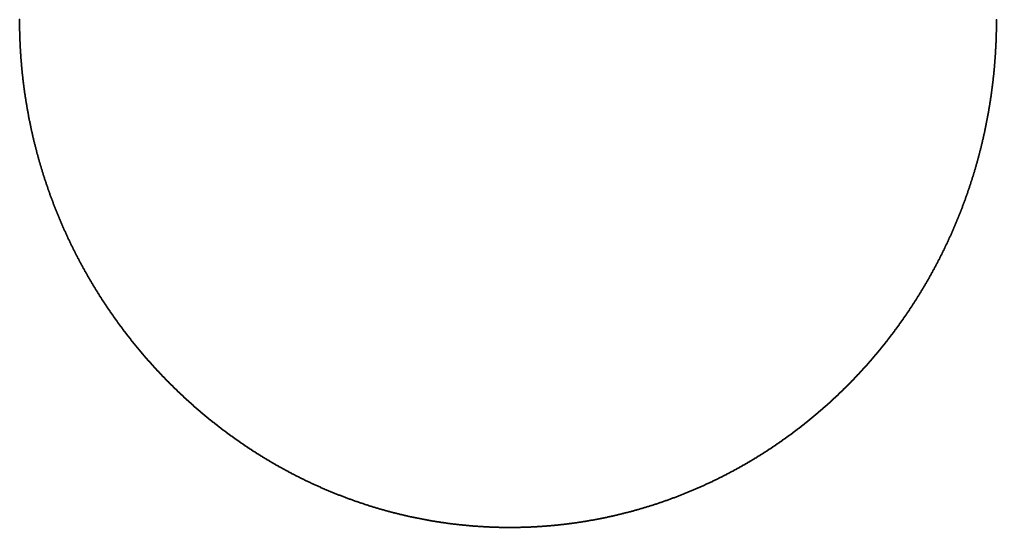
# Model space of a CAD drawing. Header units: metres. Extents: x -297 to 266, y -292 to 293.
# Drawn here: x -297 to 266, y -292 to 0 of the extents above; entities that cross this region are included whole.
import ezdxf

# ---------------------------------------------------------------- set-up
doc = ezdxf.new("R2010")
doc.units = ezdxf.units.M

msp = doc.modelspace()

# ---------------------------------------------------------------- linework, layer by layer
for p in [(-296.56, 0.22), (266.34, 0.09), (266.34, 0), (266.34, 0), (-296.56, -0.28), (-296.56, -0.78), (-296.56, -1.29), (-296.55, -1.79), (-296.55, -2.29), (-296.55, -2.79), (-296.54, -3.29), (-296.53, -3.79), (-296.53, -4.29), (-296.52, -4.79), (-296.51, -5.29), (266.3, -5.42), (266.31, -4.42), (266.31, -4.92), (266.32, -3.41), (266.32, -3.91), (266.33, -2.41), (266.33, -2.41), (266.33, -2.91), (266.34, -0.41), (266.34, -0.91), (266.34, -1.41), (266.34, -1.91), (-296.5, -5.8), (-296.49, -6.3), (-296.48, -6.8), (-296.47, -7.3), (-296.46, -7.8), (-296.44, -8.3), (-296.43, -8.8), (-296.41, -9.3), (-296.4, -9.8), (-296.38, -10.31), (-296.36, -10.81), (266.16, -10.93), (266.17, -10.43), (266.19, -9.93), (266.21, -9.43), (266.22, -8.93), (266.23, -8.43), (266.25, -7.92), (266.26, -7.42), (266.27, -6.92), (266.28, -6.42), (266.29, -5.92), (-296.34, -11.31), (-296.32, -11.81), (-296.3, -12.31), (-296.28, -12.81), (-296.26, -13.31), (-296.24, -13.81), (-296.21, -14.31), (-296.19, -14.81), (-296.16, -15.31), (-296.14, -15.81), (-296.11, -16.31), (-296.08, -16.81), (265.91, -16.44), (265.94, -15.94), (265.96, -15.44), (265.99, -14.94), (266.01, -14.44), (266.04, -13.93), (266.06, -13.43), (266.08, -12.93), (266.1, -12.43), (266.12, -11.93), (266.14, -11.43), (-296.05, -17.31), (-296.02, -17.82), (-295.99, -18.32), (-295.96, -18.82), (-295.93, -19.32), (-295.9, -19.82), (-295.86, -20.32), (-295.83, -20.82), (-295.79, -21.32), (-295.76, -21.82), (-295.72, -22.32), (265.53, -22.44), (265.57, -21.94), (265.6, -21.44), (265.64, -20.94), (265.67, -20.44), (265.7, -19.94), (265.74, -19.44), (265.77, -18.94), (265.8, -18.44), (265.83, -17.94), (265.86, -17.44), (265.88, -16.94), (-295.68, -22.82), (-295.64, -23.32), (-295.6, -23.82), (-295.56, -24.31), (-295.52, -24.81), (-295.48, -25.31), (-295.43, -25.81), (-295.39, -26.31), (-295.34, -26.81), (-295.3, -27.31), (-295.25, -27.81), (265.08, -27.94), (265.13, -27.44), (265.17, -26.94), (265.21, -26.44), (265.26, -25.94), (265.3, -25.44), (265.34, -24.94), (265.38, -24.44), (265.42, -23.94), (265.46, -23.44), (265.49, -22.94), (-295.2, -28.31), (-295.16, -28.81), (-295.11, -29.31), (-295.06, -29.81), (-295.01, -30.3), (-294.96, -30.8), (-294.9, -31.3), (-294.85, -31.8), (-294.8, -32.3), (-294.74, -32.8), (-294.68, -33.29), (264.53, -33.42), (264.58, -32.92), (264.64, -32.42), (264.69, -31.93), (264.74, -31.43), (264.79, -30.93), (264.84, -30.43), (264.89, -29.93), (264.94, -29.43), (264.99, -28.93), (265.03, -28.43), (-294.63, -33.79), (-294.57, -34.29), (-294.51, -34.79), (-294.45, -35.29), (-294.39, -35.78), (-294.33, -36.28), (-294.27, -36.78), (-294.21, -37.28), (-294.14, -37.77), (-294.08, -38.27), (-294.01, -38.77), (-293.95, -39.26), (263.82, -39.39), (263.88, -38.9), (263.94, -38.4), (264.01, -37.9), (264.07, -37.4), (264.13, -36.91), (264.19, -36.41), (264.25, -35.91), (264.31, -35.41), (264.36, -34.92), (264.42, -34.42), (264.48, -33.92), (-293.88, -39.76), (-293.81, -40.26), (-293.75, -40.75), (-293.68, -41.25), (-293.61, -41.75), (-293.54, -42.24), (-293.46, -42.74), (-293.39, -43.23), (-293.32, -43.73), (-293.24, -44.23), (-293.17, -44.72), (263.06, -44.85), (263.13, -44.36), (263.2, -43.86), (263.28, -43.37), (263.35, -42.87), (263.42, -42.37), (263.48, -41.88), (263.55, -41.38), (263.62, -40.88), (263.69, -40.39), (263.75, -39.89), (-293.09, -45.22), (-293.02, -45.71), (-292.94, -46.21), (-292.86, -46.7), (-292.78, -47.2), (-292.7, -47.69), (-292.62, -48.19), (-292.54, -48.68), (-292.45, -49.18), (-292.37, -49.67), (-292.29, -50.16), (-292.2, -50.66), (262.2, -50.3), (262.29, -49.81), (262.37, -49.31), (262.45, -48.82), (262.53, -48.32), (262.6, -47.83), (262.68, -47.33), (262.76, -46.84), (262.84, -46.34), (262.91, -45.85), (262.99, -45.35), (-292.11, -51.15), (-292.03, -51.64), (-291.94, -52.14), (-291.85, -52.63), (-291.76, -53.12), (-291.67, -53.62), (-291.58, -54.11), (-291.49, -54.6), (-291.4, -55.1), (-291.3, -55.59), (-291.21, -56.08), (261.16, -56.22), (261.25, -55.73), (261.34, -55.24), (261.43, -54.75), (261.52, -54.25), (261.61, -53.76), (261.69, -53.27), (261.78, -52.77), (261.87, -52.28), (261.95, -51.78), (262.04, -51.29), (262.12, -50.8), (-291.11, -56.57), (-291.02, -57.06), (-290.92, -57.56), (-290.82, -58.05), (-290.72, -58.54), (-290.62, -59.03), (-290.52, -59.52), (-290.42, -60.01), (-290.32, -60.5), (-290.22, -60.99), (-290.12, -61.48), (260.09, -61.63), (260.2, -61.14), (260.3, -60.65), (260.39, -60.16), (260.49, -59.67), (260.59, -59.18), (260.69, -58.69), (260.78, -58.19), (260.88, -57.7), (260.97, -57.21), (261.06, -56.72), (-290.01, -61.98), (-289.91, -62.47), (-289.8, -62.96), (-289.69, -63.44), (-289.59, -63.93), (-289.48, -64.42), (-289.37, -64.91), (-289.26, -65.4), (-289.15, -65.89), (-289.03, -66.38), (-288.92, -66.87), (-288.81, -67.36), (258.82, -67.51), (258.93, -67.02), (259.04, -66.54), (259.15, -66.05), (259.26, -65.56), (259.37, -65.07), (259.47, -64.58), (259.58, -64.09), (259.68, -63.6), (259.79, -63.11), (259.89, -62.62), (259.99, -62.13), (-288.69, -67.84), (-288.58, -68.33), (-288.46, -68.82), (-288.35, -69.31), (-288.23, -69.79), (-288.11, -70.28), (-287.99, -70.77), (-287.87, -71.25), (-287.75, -71.74), (-287.63, -72.23), (-287.51, -72.71), (257.56, -72.88), (257.68, -72.39), (257.79, -71.91), (257.91, -71.42), (258.03, -70.93), (258.14, -70.44), (258.26, -69.96), (258.37, -69.47), (258.49, -68.98), (258.6, -68.49), (258.71, -68), (-287.38, -73.2), (-287.26, -73.68), (-287.13, -74.17), (-287.01, -74.66), (-286.88, -75.14), (-286.75, -75.63), (-286.63, -76.11), (-286.5, -76.59), (-286.37, -77.08), (-286.24, -77.56), (-286.11, -78.05), (-285.97, -78.53), (256.06, -78.71), (256.19, -78.22), (256.32, -77.74), (256.45, -77.25), (256.57, -76.77), (256.7, -76.28), (256.82, -75.8), (256.95, -75.31), (257.07, -74.82), (257.19, -74.34), (257.32, -73.85), (257.44, -73.37), (-285.84, -79.01), (-285.71, -79.5), (-285.57, -79.98), (-285.44, -80.46), (-285.3, -80.94), (-285.16, -81.43), (-285.02, -81.91), (-284.89, -82.39), (-284.75, -82.87), (-284.6, -83.35), (-284.46, -83.83), (-284.32, -84.31), (254.59, -84.02), (254.73, -83.54), (254.86, -83.05), (255, -82.57), (255.14, -82.09), (255.27, -81.61), (255.4, -81.12), (255.54, -80.64), (255.67, -80.16), (255.8, -79.67), (255.93, -79.19), (-284.18, -84.79), (-284.03, -85.27), (-283.89, -85.75), (-283.75, -86.23), (-283.6, -86.71), (-283.45, -87.19), (-283.3, -87.67), (-283.16, -88.15), (-283.01, -88.63), (-282.86, -89.11), (-282.71, -89.58), (-282.55, -90.06), (252.87, -89.78), (253.02, -89.3), (253.17, -88.82), (253.31, -88.35), (253.46, -87.87), (253.6, -87.39), (253.75, -86.91), (253.89, -86.42), (254.03, -85.94), (254.17, -85.46), (254.31, -84.98), (254.45, -84.5), (-282.4, -90.54), (-282.25, -91.02), (-282.09, -91.49), (-281.94, -91.97), (-281.78, -92.45), (-281.63, -92.92), (-281.47, -93.4), (-281.31, -93.87), (-281.15, -94.35), (-280.99, -94.82), (-280.83, -95.3), (251.04, -95.51), (251.2, -95.04), (251.36, -94.56), (251.51, -94.08), (251.67, -93.61), (251.82, -93.13), (251.97, -92.65), (252.12, -92.17), (252.28, -91.7), (252.43, -91.22), (252.58, -90.74), (252.73, -90.26), (-280.67, -95.77), (-280.51, -96.25), (-280.34, -96.72), (-280.18, -97.2), (-280.01, -97.67), (-279.85, -98.14), (-279.68, -98.61), (-279.52, -99.09), (-279.35, -99.56), (-279.18, -100.03), (-279.01, -100.5), (-278.84, -100.97), (249.1, -101.2), (249.26, -100.73), (249.43, -100.26), (249.59, -99.78), (249.76, -99.31), (249.92, -98.84), (250.08, -98.36), (250.24, -97.89), (250.41, -97.41), (250.57, -96.94), (250.73, -96.46), (250.88, -95.99), (-278.67, -101.45), (-278.5, -101.92), (-278.32, -102.39), (-278.15, -102.86), (-277.98, -103.33), (-277.8, -103.8), (-277.63, -104.27), (-277.45, -104.74), (-277.27, -105.2), (-277.09, -105.67), (-276.91, -106.14), (-276.73, -106.61), (247.04, -106.85), (247.21, -106.38), (247.39, -105.92), (247.56, -105.45), (247.74, -104.98), (247.91, -104.5), (248.08, -104.03), (248.25, -103.56), (248.42, -103.09), (248.59, -102.62), (248.76, -102.15), (248.93, -101.68), (-276.55, -107.08), (-276.37, -107.54), (-276.19, -108.01), (-276.01, -108.48), (-275.82, -108.94), (-275.64, -109.41), (-275.45, -109.88), (-275.27, -110.34), (-275.08, -110.81), (-274.89, -111.27), (-274.7, -111.73), (-274.52, -112.2), (244.86, -112.46), (245.05, -112), (245.23, -111.53), (245.42, -111.06), (245.6, -110.6), (245.78, -110.13), (245.96, -109.66), (246.14, -109.2), (246.32, -108.73), (246.5, -108.26), (246.68, -107.79), (246.86, -107.32), (-274.33, -112.66), (-274.13, -113.13), (-273.94, -113.59), (-273.75, -114.05), (-273.56, -114.51), (-273.36, -114.98), (-273.17, -115.44), (-272.97, -115.9), (-272.78, -116.36), (-272.58, -116.82), (-272.38, -117.28), (-272.18, -117.74), (-271.98, -118.2), (242.58, -118.03), (242.77, -117.56), (242.96, -117.1), (243.16, -116.64), (243.35, -116.18), (243.54, -115.71), (243.73, -115.25), (243.92, -114.79), (244.11, -114.32), (244.3, -113.86), (244.49, -113.39), (244.68, -112.93), (-271.78, -118.66), (-271.58, -119.12), (-271.38, -119.58), (-271.18, -120.04), (-270.98, -120.5), (-270.77, -120.96), (-270.57, -121.41), (-270.36, -121.87), (-270.15, -122.33), (-269.95, -122.78), (-269.74, -123.24), (-269.53, -123.69), (240.18, -123.54), (240.38, -123.08), (240.59, -122.63), (240.79, -122.17), (240.99, -121.71), (241.19, -121.25), (241.39, -120.79), (241.59, -120.33), (241.79, -119.87), (241.99, -119.41), (242.18, -118.95), (242.38, -118.49), (-269.32, -124.15), (-269.11, -124.61), (-268.9, -125.06), (-268.69, -125.51), (-268.48, -125.97), (-268.26, -126.42), (-268.05, -126.87), (-267.83, -127.33), (-267.62, -127.78), (-267.4, -128.23), (-267.18, -128.68), (-266.97, -129.14), (237.45, -129.46), (237.67, -129.01), (237.88, -128.55), (238.09, -128.1), (238.31, -127.65), (238.52, -127.19), (238.73, -126.74), (238.94, -126.28), (239.15, -125.83), (239.35, -125.37), (239.56, -124.91), (239.77, -124.46), (239.97, -124), (-266.75, -129.59), (-266.53, -130.04), (-266.31, -130.49), (-266.09, -130.94), (-265.87, -131.39), (-265.64, -131.84), (-265.42, -132.28), (-265.2, -132.73), (-264.97, -133.18), (-264.75, -133.63), (-264.52, -134.08), (-264.29, -134.52), (-264.07, -134.97), (234.83, -134.87), (235.05, -134.42), (235.27, -133.97), (235.49, -133.52), (235.71, -133.07), (235.93, -132.62), (236.15, -132.17), (236.37, -131.72), (236.59, -131.27), (236.81, -130.82), (237.02, -130.37), (237.24, -129.91), (-263.84, -135.42), (-263.61, -135.86), (-263.38, -136.31), (-263.15, -136.75), (-262.92, -137.2), (-262.68, -137.64), (-262.45, -138.08), (-262.22, -138.53), (-261.98, -138.97), (-261.75, -139.41), (-261.51, -139.86), (-261.27, -140.3), (231.85, -140.67), (232.09, -140.23), (232.32, -139.78), (232.55, -139.34), (232.78, -138.89), (233.01, -138.45), (233.24, -138), (233.47, -137.56), (233.7, -137.11), (233.93, -136.66), (234.15, -136.21), (234.38, -135.77), (234.6, -135.32), (-261.04, -140.74), (-260.8, -141.18), (-260.56, -141.62), (-260.32, -142.06), (-260.08, -142.5), (-259.84, -142.94), (-259.6, -143.38), (-259.35, -143.82), (-259.11, -144.26), (-258.87, -144.69), (-258.62, -145.13), (-258.37, -145.57), (-258.13, -146), (229, -145.96), (229.24, -145.52), (229.48, -145.09), (229.72, -144.65), (229.96, -144.21), (230.2, -143.76), (230.44, -143.32), (230.68, -142.88), (230.92, -142.44), (231.15, -142), (231.39, -141.56), (231.62, -141.11), (-257.88, -146.44), (-257.63, -146.88), (-257.38, -147.31), (-257.14, -147.75), (-256.89, -148.18), (-256.63, -148.61), (-256.38, -149.05), (-256.13, -149.48), (-255.88, -149.91), (-255.62, -150.35), (-255.37, -150.78), (-255.11, -151.21), (-254.86, -151.64), (225.78, -151.63), (226.04, -151.2), (226.29, -150.76), (226.54, -150.33), (226.79, -149.89), (227.04, -149.46), (227.28, -149.02), (227.53, -148.59), (227.78, -148.15), (228.02, -147.71), (228.27, -147.28), (228.51, -146.84), (228.76, -146.4), (-254.6, -152.07), (-254.34, -152.5), (-254.09, -152.93), (-253.83, -153.36), (-253.57, -153.79), (-253.31, -154.22), (-253.05, -154.64), (-252.78, -155.07), (-252.52, -155.5), (-252.26, -155.93), (-252, -156.35), (-251.73, -156.78), (-251.47, -157.2), (222.45, -157.23), (222.71, -156.8), (222.97, -156.37), (223.23, -155.94), (223.49, -155.51), (223.74, -155.08), (224, -154.65), (224.26, -154.22), (224.52, -153.79), (224.77, -153.36), (225.03, -152.93), (225.28, -152.5), (225.53, -152.06), (-251.2, -157.63), (-250.93, -158.05), (-250.67, -158.48), (-250.4, -158.9), (-250.13, -159.32), (-249.86, -159.74), (-249.59, -160.17), (-249.32, -160.59), (-249.05, -161.01), (-248.77, -161.43), (-248.5, -161.85), (-248.23, -162.27), (-247.95, -162.69), (-247.68, -163.11), (218.71, -163.17), (218.98, -162.75), (219.25, -162.32), (219.52, -161.9), (219.79, -161.48), (220.06, -161.06), (220.33, -160.63), (220.6, -160.21), (220.86, -159.78), (221.13, -159.36), (221.39, -158.93), (221.66, -158.51), (221.92, -158.08), (222.18, -157.65), (-247.4, -163.53), (-247.12, -163.94), (-246.85, -164.36), (-246.57, -164.78), (-246.29, -165.2), (-246.01, -165.61), (-245.73, -166.03), (-245.45, -166.44), (-245.17, -166.86), (-244.88, -167.27), (-244.6, -167.68), (-244.32, -168.1), (-244.03, -168.51), (215.12, -168.6), (215.4, -168.19), (215.68, -167.77), (215.96, -167.36), (216.24, -166.94), (216.51, -166.52), (216.79, -166.1), (217.07, -165.69), (217.34, -165.27), (217.62, -164.85), (217.89, -164.43), (218.17, -164.01), (218.44, -163.59), (-243.75, -168.92), (-243.46, -169.33), (-243.17, -169.75), (-242.89, -170.16), (-242.6, -170.57), (-242.31, -170.98), (-242.02, -171.39), (-241.73, -171.79), (-241.44, -172.2), (-241.15, -172.61), (-240.86, -173.02), (-240.56, -173.42), (-240.27, -173.83), (-239.98, -174.24), (211.11, -174.36), (211.4, -173.96), (211.69, -173.55), (211.98, -173.14), (212.27, -172.73), (212.56, -172.32), (212.85, -171.91), (213.13, -171.5), (213.42, -171.08), (213.7, -170.67), (213.99, -170.26), (214.27, -169.85), (214.55, -169.43), (214.84, -169.02), (-239.68, -174.64), (-239.39, -175.05), (-239.09, -175.45), (-238.79, -175.85), (-238.5, -176.26), (-238.2, -176.66), (-237.9, -177.06), (-237.6, -177.47), (-237.3, -177.87), (-237, -178.27), (-236.7, -178.67), (-236.39, -179.07), (-236.09, -179.47), (-235.79, -179.87), (206.97, -180.03), (207.27, -179.63), (207.57, -179.23), (207.87, -178.82), (208.17, -178.42), (208.47, -178.02), (208.76, -177.61), (209.06, -177.21), (209.35, -176.8), (209.65, -176.4), (209.94, -175.99), (210.24, -175.59), (210.53, -175.18), (210.82, -174.77), (-235.48, -180.26), (-235.18, -180.66), (-234.87, -181.06), (-234.57, -181.46), (-234.26, -181.85), (-233.95, -182.25), (-233.64, -182.64), (-233.33, -183.04), (-233.02, -183.43), (-232.71, -183.82), (-232.4, -184.22), (-232.09, -184.61), (-231.78, -185), (-231.47, -185.39), (202.69, -185.59), (203, -185.2), (203.31, -184.8), (203.62, -184.41), (203.93, -184.01), (204.24, -183.62), (204.54, -183.22), (204.85, -182.82), (205.15, -182.42), (205.46, -182.03), (205.76, -181.63), (206.07, -181.23), (206.37, -180.83), (206.67, -180.43), (-231.15, -185.79), (-230.84, -186.18), (-230.52, -186.57), (-230.21, -186.95), (-229.89, -187.34), (-229.57, -187.73), (-229.26, -188.12), (-228.94, -188.51), (-228.62, -188.89), (-228.3, -189.28), (-227.98, -189.67), (-227.66, -190.05), (-227.34, -190.43), (-227.01, -190.82), (-226.69, -191.2), (198.28, -191.05), (198.6, -190.66), (198.92, -190.27), (199.24, -189.89), (199.56, -189.5), (199.87, -189.11), (200.19, -188.72), (200.5, -188.33), (200.82, -187.94), (201.13, -187.55), (201.45, -187.16), (201.76, -186.77), (202.07, -186.38), (202.38, -185.98), (-226.37, -191.58), (-226.04, -191.97), (-225.72, -192.35), (-225.39, -192.73), (-225.07, -193.11), (-224.74, -193.49), (-224.41, -193.87), (-224.09, -194.25), (-223.76, -194.63), (-223.43, -195.01), (-223.1, -195.38), (-222.77, -195.76), (-222.44, -196.14), (-222.1, -196.51), (-221.77, -196.89), (193.41, -196.77), (193.74, -196.4), (194.07, -196.02), (194.4, -195.64), (194.72, -195.26), (195.05, -194.88), (195.38, -194.5), (195.7, -194.12), (196.03, -193.74), (196.35, -193.35), (196.67, -192.97), (197, -192.59), (197.32, -192.2), (197.64, -191.82), (197.96, -191.43), (-221.44, -197.26), (-221.11, -197.64), (-220.77, -198.01), (-220.44, -198.38), (-220.1, -198.75), (-219.76, -199.13), (-219.43, -199.5), (-219.09, -199.87), (-218.75, -200.24), (-218.41, -200.61), (-218.07, -200.98), (-217.73, -201.34), (-217.39, -201.71), (-217.05, -202.08), (-216.71, -202.45), (188.39, -202.37), (188.73, -202), (189.07, -201.63), (189.41, -201.26), (189.74, -200.89), (190.08, -200.52), (190.42, -200.15), (190.75, -199.78), (191.09, -199.4), (191.42, -199.03), (191.75, -198.65), (192.09, -198.28), (192.42, -197.9), (192.75, -197.53), (193.08, -197.15), (-216.37, -202.81), (-216.02, -203.18), (-215.68, -203.54), (-215.34, -203.91), (-214.99, -204.27), (-214.65, -204.63), (-214.3, -205), (-213.95, -205.36), (-213.61, -205.72), (-213.26, -206.08), (-212.91, -206.44), (-212.56, -206.8), (-212.21, -207.16), (-211.86, -207.52), (-211.51, -207.87), (-211.16, -208.23), (182.88, -208.2), (183.23, -207.84), (183.58, -207.48), (183.92, -207.12), (184.27, -206.75), (184.62, -206.39), (184.97, -206.03), (185.31, -205.67), (185.66, -205.3), (186, -204.94), (186.34, -204.57), (186.69, -204.21), (187.03, -203.84), (187.37, -203.48), (187.71, -203.11), (188.05, -202.74), (-210.8, -208.59), (-210.45, -208.94), (-210.1, -209.3), (-209.74, -209.65), (-209.39, -210.01), (-209.03, -210.36), (-208.68, -210.71), (-208.32, -211.07), (-207.96, -211.42), (-207.61, -211.77), (-207.25, -212.12), (-206.89, -212.47), (-206.53, -212.82), (-206.17, -213.17), (-205.81, -213.52), (-205.45, -213.86), (177.21, -213.86), (177.56, -213.51), (177.92, -213.16), (178.28, -212.81), (178.64, -212.46), (179, -212.11), (179.35, -211.76), (179.71, -211.4), (180.06, -211.05), (180.42, -210.7), (180.77, -210.34), (181.12, -209.98), (181.48, -209.63), (181.83, -209.27), (182.18, -208.91), (182.53, -208.56), (-205.09, -214.21), (-204.72, -214.56), (-204.36, -214.9), (-204, -215.25), (-203.63, -215.59), (-203.27, -215.94), (-202.9, -216.28), (-202.54, -216.62), (-202.17, -216.96), (-201.8, -217.31), (-201.44, -217.65), (-201.07, -217.99), (-200.7, -218.33), (-200.33, -218.66), (-199.96, -219), (-199.59, -219.34), (171.38, -219.37), (171.74, -219.03), (172.11, -218.69), (172.48, -218.35), (172.85, -218.01), (173.21, -217.67), (173.58, -217.32), (173.94, -216.98), (174.31, -216.64), (174.67, -216.29), (175.04, -215.95), (175.4, -215.6), (175.76, -215.26), (176.12, -214.91), (176.48, -214.56), (176.85, -214.21), (-199.22, -219.68), (-198.85, -220.01), (-198.48, -220.35), (-198.1, -220.68), (-197.73, -221.02), (-197.36, -221.35), (-196.98, -221.69), (-196.61, -222.02), (-196.23, -222.35), (-195.85, -222.68), (-195.48, -223.01), (-195.1, -223.34), (-194.72, -223.67), (-194.34, -224), (-193.96, -224.33), (-193.58, -224.65), (-193.2, -224.98), (165.01, -225.04), (165.39, -224.71), (165.77, -224.38), (166.15, -224.05), (166.53, -223.72), (166.9, -223.39), (167.28, -223.06), (167.65, -222.73), (168.03, -222.39), (168.4, -222.06), (168.78, -221.73), (169.15, -221.39), (169.52, -221.06), (169.89, -220.72), (170.26, -220.38), (170.64, -220.05), (171.01, -219.71), (-192.82, -225.31), (-192.44, -225.63), (-192.06, -225.96), (-191.68, -226.28), (-191.3, -226.61), (-190.91, -226.93), (-190.53, -227.25), (-190.14, -227.57), (-189.76, -227.89), (-189.37, -228.21), (-188.99, -228.53), (-188.6, -228.85), (-188.21, -229.17), (-187.82, -229.49), (-187.44, -229.8), (-187.05, -230.12), (-186.66, -230.43), (-186.27, -230.75), (158.48, -230.51), (158.87, -230.2), (159.26, -229.88), (159.65, -229.56), (160.04, -229.24), (160.42, -228.92), (160.81, -228.6), (161.19, -228.28), (161.58, -227.96), (161.96, -227.64), (162.34, -227.32), (162.73, -226.99), (163.11, -226.67), (163.49, -226.34), (163.87, -226.02), (164.25, -225.69), (164.63, -225.37), (-185.88, -231.06), (-185.49, -231.38), (-185.09, -231.69), (-184.7, -232), (-184.31, -232.31), (-183.92, -232.62), (-183.52, -232.93), (-183.13, -233.24), (-182.73, -233.55), (-182.34, -233.86), (-181.94, -234.17), (-181.54, -234.47), (-181.15, -234.78), (-180.75, -235.08), (-180.35, -235.39), (-179.95, -235.69), (-179.55, -236), (-179.15, -236.3), (151, -236.4), (151.39, -236.09), (151.79, -235.79), (152.19, -235.48), (152.59, -235.18), (152.99, -234.87), (153.38, -234.57), (153.78, -234.26), (154.17, -233.95), (154.57, -233.64), (154.96, -233.33), (155.36, -233.02), (155.75, -232.71), (156.14, -232.4), (156.53, -232.09), (156.92, -231.77), (157.31, -231.46), (157.71, -231.14), (158.09, -230.83), (-178.75, -236.6), (-178.35, -236.9), (-177.95, -237.2), (-177.55, -237.5), (-177.15, -237.8), (-176.74, -238.1), (-176.34, -238.4), (-175.94, -238.69), (-175.53, -238.99), (-175.13, -239.28), (-174.72, -239.58), (-174.32, -239.87), (-173.91, -240.17), (-173.5, -240.46), (-173.1, -240.75), (-172.69, -241.04), (-172.28, -241.33), (-171.87, -241.62), (-171.46, -241.91), (143.31, -242.02), (143.72, -241.73), (144.13, -241.44), (144.54, -241.15), (144.95, -240.86), (145.35, -240.57), (145.76, -240.27), (146.17, -239.98), (146.57, -239.68), (146.98, -239.39), (147.38, -239.09), (147.78, -238.8), (148.19, -238.5), (148.59, -238.2), (148.99, -237.9), (149.39, -237.6), (149.8, -237.3), (150.2, -237), (150.6, -236.7), (-171.05, -242.2), (-170.64, -242.49), (-170.23, -242.77), (-169.82, -243.06), (-169.41, -243.35), (-168.99, -243.63), (-168.58, -243.92), (-168.17, -244.2), (-167.75, -244.48), (-167.34, -244.76), (-166.92, -245.04), (-166.51, -245.32), (-166.09, -245.6), (-165.68, -245.88), (-165.26, -246.16), (-164.84, -246.44), (-164.42, -246.72), (-164.01, -246.99), (-163.59, -247.27), (-163.17, -247.54), (135.02, -247.66), (135.44, -247.38), (135.86, -247.11), (136.28, -246.83), (136.7, -246.56), (137.11, -246.28), (137.53, -246), (137.95, -245.72), (138.36, -245.44), (138.78, -245.16), (139.19, -244.88), (139.61, -244.6), (140.02, -244.31), (140.43, -244.03), (140.85, -243.74), (141.26, -243.46), (141.67, -243.17), (142.08, -242.89), (142.49, -242.6), (142.9, -242.31), (-162.75, -247.82), (-162.33, -248.09), (-161.91, -248.36), (-161.48, -248.63), (-161.06, -248.9), (-160.64, -249.17), (-160.22, -249.44), (-159.8, -249.71), (-159.37, -249.98), (-158.95, -250.25), (-158.52, -250.51), (-158.1, -250.78), (-157.67, -251.04), (-157.25, -251.31), (-156.82, -251.57), (-156.39, -251.83), (-155.96, -252.09), (-155.54, -252.36), (-155.11, -252.62), (-154.68, -252.87), (-154.25, -253.13), (126.11, -253.25), (126.54, -253), (126.97, -252.74), (127.4, -252.48), (127.82, -252.21), (128.25, -251.95), (128.68, -251.69), (129.1, -251.43), (129.53, -251.16), (129.96, -250.9), (130.38, -250.63), (130.8, -250.37), (131.23, -250.1), (131.65, -249.83), (132.08, -249.56), (132.5, -249.29), (132.92, -249.02), (133.34, -248.75), (133.76, -248.48), (134.18, -248.21), (134.6, -247.93), (-153.82, -253.39), (-153.39, -253.65), (-152.96, -253.91), (-152.53, -254.16), (-152.1, -254.42), (-151.67, -254.67), (-151.23, -254.92), (-150.8, -255.18), (-150.37, -255.43), (-149.93, -255.68), (-149.5, -255.93), (-149.06, -256.18), (-148.63, -256.43), (-148.19, -256.68), (-147.76, -256.92), (-147.32, -257.17), (-146.88, -257.41), (-146.45, -257.66), (-146.01, -257.9), (-145.57, -258.15), (-145.13, -258.39), (-144.69, -258.63), (-144.25, -258.87), (116.55, -258.75), (116.99, -258.51), (117.43, -258.27), (117.87, -258.02), (118.3, -257.78), (118.74, -257.53), (119.18, -257.29), (119.61, -257.04), (120.05, -256.8), (120.49, -256.55), (120.92, -256.3), (121.36, -256.05), (121.79, -255.8), (122.22, -255.55), (122.66, -255.3), (123.09, -255.04), (123.52, -254.79), (123.96, -254.54), (124.39, -254.28), (124.82, -254.03), (125.25, -253.77), (125.68, -253.51), (-143.81, -259.11), (-143.37, -259.35), (-142.93, -259.59), (-142.49, -259.83), (-142.05, -260.06), (-141.61, -260.3), (-141.16, -260.54), (-140.72, -260.77), (-140.28, -261), (-139.83, -261.24), (-139.39, -261.47), (-138.95, -261.7), (-138.5, -261.93), (-138.05, -262.16), (-137.61, -262.39), (-137.16, -262.62), (-136.72, -262.85), (-136.27, -263.07), (-135.82, -263.3), (-135.37, -263.52), (-134.92, -263.75), (-134.48, -263.97), (-134.03, -264.19), (-133.58, -264.41), (105.43, -264.53), (105.88, -264.31), (106.33, -264.08), (106.78, -263.86), (107.23, -263.64), (107.68, -263.41), (108.12, -263.19), (108.57, -262.96), (109.02, -262.73), (109.46, -262.51), (109.91, -262.28), (110.36, -262.05), (110.8, -261.82), (111.25, -261.59), (111.69, -261.35), (112.13, -261.12), (112.58, -260.89), (113.02, -260.65), (113.46, -260.42), (113.91, -260.18), (114.35, -259.95), (114.79, -259.71), (115.23, -259.47), (115.67, -259.23), (116.11, -258.99), (-133.13, -264.64), (-132.68, -264.86), (-132.23, -265.08), (-131.78, -265.29), (-131.32, -265.51), (-130.87, -265.73), (-130.42, -265.94), (-129.97, -266.16), (-129.51, -266.37), (-129.06, -266.59), (-128.61, -266.8), (-128.15, -267.01), (-127.7, -267.22), (-127.24, -267.43), (-126.79, -267.64), (-126.33, -267.85), (-125.88, -268.06), (-125.42, -268.27), (-124.96, -268.47), (-124.5, -268.68), (-124.05, -268.88), (-123.59, -269.09), (-123.13, -269.29), (-122.67, -269.49), (-122.21, -269.69), (-121.75, -269.89), (-121.29, -270.09), (93.6, -269.99), (94.06, -269.79), (94.52, -269.59), (94.98, -269.39), (95.44, -269.19), (95.9, -268.99), (96.36, -268.78), (96.81, -268.58), (97.27, -268.37), (97.73, -268.17), (98.18, -267.96), (98.64, -267.75), (99.09, -267.54), (99.55, -267.33), (100, -267.12), (100.46, -266.91), (100.91, -266.7), (101.37, -266.48), (101.82, -266.27), (102.27, -266.05), (102.73, -265.84), (103.18, -265.62), (103.63, -265.41), (104.08, -265.19), (104.53, -264.97), (104.98, -264.75), (-120.83, -270.29), (-120.37, -270.49), (-119.91, -270.68), (-119.45, -270.88), (-118.99, -271.08), (-118.53, -271.27), (-118.06, -271.46), (-117.6, -271.66), (-117.14, -271.85), (-116.68, -272.04), (-116.21, -272.23), (-115.75, -272.42), (-115.28, -272.61), (-114.82, -272.79), (-114.35, -272.98), (-113.89, -273.17), (-113.42, -273.35), (-112.96, -273.54), (-112.49, -273.72), (-112.02, -273.9), (-111.56, -274.08), (-111.09, -274.27), (-110.62, -274.45), (-110.15, -274.62), (-109.68, -274.8), (-109.22, -274.98), (-108.75, -275.16), (-108.28, -275.33), (-107.81, -275.51), (-107.34, -275.68), (79.18, -275.77), (79.65, -275.6), (80.12, -275.42), (80.59, -275.25), (81.06, -275.07), (81.53, -274.89), (82, -274.72), (82.47, -274.54), (82.93, -274.36), (83.4, -274.18), (83.87, -274), (84.34, -273.81), (84.8, -273.63), (85.27, -273.45), (85.73, -273.26), (86.2, -273.08), (86.67, -272.89), (87.13, -272.7), (87.59, -272.52), (88.06, -272.33), (88.52, -272.14), (88.99, -271.95), (89.45, -271.76), (89.91, -271.56), (90.38, -271.37), (90.84, -271.18), (91.3, -270.98), (91.76, -270.79), (92.22, -270.59), (92.68, -270.39), (93.14, -270.19), (-106.87, -275.85), (-106.4, -276.03), (-105.92, -276.2), (-105.45, -276.37), (-104.98, -276.54), (-104.51, -276.71), (-104.04, -276.87), (-103.56, -277.04), (-103.09, -277.21), (-102.62, -277.37), (-102.15, -277.54), (-101.67, -277.7), (-101.2, -277.86), (-100.72, -278.03), (-100.25, -278.19), (-99.77, -278.35), (-99.3, -278.51), (-98.82, -278.66), (-98.35, -278.82), (-97.87, -278.98), (-97.39, -279.13), (-96.92, -279.29), (-96.44, -279.44), (-95.96, -279.6), (-95.49, -279.75), (-95.01, -279.9), (-94.53, -280.05), (-94.05, -280.2), (-93.57, -280.35), (-93.09, -280.5), (-92.61, -280.64), (-92.13, -280.79), (-91.65, -280.93), (-91.17, -281.08), (-90.69, -281.22), (-90.21, -281.36), (62.05, -281.43), (62.53, -281.29), (63.01, -281.15), (63.49, -281), (63.97, -280.86), (64.45, -280.71), (64.93, -280.57), (65.41, -280.42), (65.89, -280.27), (66.37, -280.12), (66.85, -279.97), (67.32, -279.82), (67.8, -279.67), (68.28, -279.52), (68.76, -279.37), (69.23, -279.21), (69.71, -279.06), (70.19, -278.9), (70.66, -278.74), (71.14, -278.59), (71.61, -278.43), (72.09, -278.27), (72.56, -278.11), (73.04, -277.95), (73.51, -277.78), (73.99, -277.62), (74.46, -277.46), (74.93, -277.29), (75.41, -277.13), (75.88, -276.96), (76.35, -276.79), (76.82, -276.62), (77.3, -276.45), (77.77, -276.28), (78.24, -276.11), (78.71, -275.94), (-89.73, -281.51), (-89.25, -281.65), (-88.77, -281.79), (-88.29, -281.92), (-87.81, -282.06), (-87.33, -282.2), (-86.84, -282.34), (-86.36, -282.47), (-85.88, -282.61), (-85.39, -282.74), (-84.91, -282.87), (-84.43, -283), (-83.94, -283.13), (-83.46, -283.26), (-82.98, -283.39), (-82.49, -283.52), (-82.01, -283.65), (-81.52, -283.78), (-81.04, -283.9), (-80.55, -284.03), (-80.06, -284.15), (-79.58, -284.27), (-79.09, -284.39), (-78.61, -284.52), (-78.12, -284.64), (-77.63, -284.75), (-77.15, -284.87), (-76.66, -284.99), (-76.17, -285.11), (-75.68, -285.22), (-75.19, -285.34), (-74.71, -285.45), (-74.22, -285.56), (-73.73, -285.68), (-73.24, -285.79), (-72.75, -285.9), (-72.26, -286.01), (-71.77, -286.11), (-71.28, -286.22), (-70.79, -286.33), (-70.3, -286.43), (-69.81, -286.54), (-69.32, -286.64), (-68.83, -286.74), (-68.34, -286.85), (-67.85, -286.95), (-67.36, -287.05), (39.68, -286.99), (40.17, -286.89), (40.66, -286.79), (41.15, -286.69), (41.65, -286.58), (42.14, -286.48), (42.63, -286.38), (43.12, -286.27), (43.61, -286.16), (44.09, -286.06), (44.58, -285.95), (45.07, -285.84), (45.56, -285.73), (46.05, -285.62), (46.54, -285.5), (47.03, -285.39), (47.52, -285.28), (48, -285.16), (48.49, -285.04), (48.98, -284.93), (49.47, -284.81), (49.95, -284.69), (50.44, -284.57), (50.93, -284.45), (51.41, -284.33), (51.9, -284.21), (52.38, -284.08), (52.87, -283.96), (53.36, -283.84), (53.84, -283.71), (54.33, -283.58), (54.81, -283.46), (55.29, -283.33), (55.78, -283.2), (56.26, -283.07), (56.75, -282.94), (57.23, -282.8), (57.71, -282.67), (58.2, -282.54), (58.68, -282.4), (59.16, -282.27), (59.64, -282.13), (60.13, -281.99), (60.61, -281.85), (61.09, -281.71), (61.57, -281.57), (-66.87, -287.15), (-66.38, -287.24), (-65.89, -287.34), (-65.39, -287.44), (-64.9, -287.53), (-64.41, -287.63), (-63.92, -287.72), (-63.42, -287.82), (-62.93, -287.91), (-62.44, -288), (-61.95, -288.09), (-61.45, -288.18), (-60.96, -288.27), (-60.47, -288.35), (-59.97, -288.44), (-59.48, -288.52), (-58.98, -288.61), (-58.49, -288.69), (-57.99, -288.78), (-57.5, -288.86), (-57.01, -288.94), (-56.51, -289.02), (-56.02, -289.1), (-55.52, -289.17), (-55.03, -289.25), (-54.53, -289.33), (-54.03, -289.4), (-53.54, -289.48), (-53.04, -289.55), (-52.55, -289.62), (-52.05, -289.7), (-51.55, -289.77), (-51.06, -289.84), (-50.56, -289.9), (-50.07, -289.97), (-49.57, -290.04), (-49.07, -290.11), (-48.57, -290.17), (-48.08, -290.23), (-47.58, -290.3), (-47.08, -290.36), (-46.59, -290.42), (-46.09, -290.48), (-45.59, -290.54), (-45.09, -290.6), (-44.59, -290.66), (-44.1, -290.71), (-43.6, -290.77), (-43.1, -290.83), (-42.6, -290.88), (-42.1, -290.93), (-41.61, -290.98), (-41.11, -291.04), (-40.61, -291.09), (-40.11, -291.13), (-39.61, -291.18), (-39.11, -291.23), (-38.61, -291.28), (-38.11, -291.32), (-37.61, -291.37), (-37.11, -291.41), (-36.62, -291.45), (-36.12, -291.5), (-35.62, -291.54), (-35.12, -291.58), (-34.62, -291.62), (-34.12, -291.65), (-33.62, -291.69), (-33.12, -291.73), (-32.62, -291.76), (-32.12, -291.8), (-31.62, -291.83), (-31.12, -291.86), (-30.62, -291.89), (-30.12, -291.92), (-29.62, -291.95), (-29.12, -291.98), (-28.62, -292.01), (-28.11, -292.04), (-27.61, -292.06), (-27.11, -292.09), (-26.61, -292.11), (-26.11, -292.14), (-25.61, -292.16), (-25.11, -292.18), (-24.61, -292.2), (-24.11, -292.22), (-23.61, -292.24), (-23.11, -292.26), (-22.61, -292.27), (-22.11, -292.29), (-21.6, -292.3), (-21.1, -292.32), (-20.6, -292.33), (-20.1, -292.34), (-19.6, -292.35), (-19.1, -292.36), (-18.6, -292.37), (-18.1, -292.38), (-17.6, -292.39), (-17.09, -292.39), (-16.59, -292.4), (-16.09, -292.4), (-15.59, -292.41), (-15.09, -292.41), (-14.59, -292.41), (-14.09, -292.41), (-13.59, -292.41), (-13.08, -292.41), (-12.58, -292.41), (-12.08, -292.4), (-11.58, -292.4), (-11.08, -292.39), (-10.58, -292.39), (-10.08, -292.38), (-9.58, -292.37), (-9.07, -292.37), (-8.57, -292.36), (-8.07, -292.35), (-7.57, -292.33), (-7.07, -292.32), (-6.57, -292.31), (-6.07, -292.29), (-5.57, -292.28), (-5.07, -292.26), (-4.57, -292.25), (-4.06, -292.23), (-3.56, -292.21), (-3.06, -292.19), (-2.56, -292.17), (-2.06, -292.15), (-1.56, -292.12), (-1.06, -292.1), (-0.56, -292.07), (-0.06, -292.05), (0.44, -292.02), (0.94, -292), (1.44, -291.97), (1.94, -291.94), (2.44, -291.91), (2.94, -291.88), (3.44, -291.84), (3.94, -291.81), (4.44, -291.78), (4.94, -291.74), (5.44, -291.71), (5.94, -291.67), (6.44, -291.63), (6.94, -291.59), (7.44, -291.55), (7.94, -291.51), (8.44, -291.47), (8.94, -291.43), (9.44, -291.39), (9.94, -291.34), (10.44, -291.3), (10.94, -291.25), (11.44, -291.2), (11.94, -291.16), (12.44, -291.11), (12.93, -291.06), (13.43, -291.01), (13.93, -290.95), (14.43, -290.9), (14.93, -290.85), (15.43, -290.79), (15.92, -290.74), (16.42, -290.68), (16.92, -290.63), (17.42, -290.57), (17.92, -290.51), (18.41, -290.45), (18.91, -290.39), (19.41, -290.32), (19.91, -290.26), (20.4, -290.2), (20.9, -290.13), (21.4, -290.07), (21.89, -290), (22.39, -289.93), (22.89, -289.87), (23.38, -289.8), (23.88, -289.73), (24.38, -289.65), (24.87, -289.58), (25.37, -289.51), (25.86, -289.44), (26.36, -289.36), (26.85, -289.28), (27.35, -289.21), (27.85, -289.13), (28.34, -289.05), (28.84, -288.97), (29.33, -288.89), (29.82, -288.81), (30.32, -288.73), (30.81, -288.65), (31.31, -288.56), (31.8, -288.48), (32.3, -288.39), (32.79, -288.3), (33.28, -288.22), (33.78, -288.13), (34.27, -288.04), (34.76, -287.95), (35.25, -287.86), (35.75, -287.76), (36.24, -287.67), (36.73, -287.58), (37.22, -287.48), (37.72, -287.38), (38.21, -287.29), (38.7, -287.19), (39.19, -287.09)]:
    msp.add_point(p)

doc.saveas('drawing.dxf')
